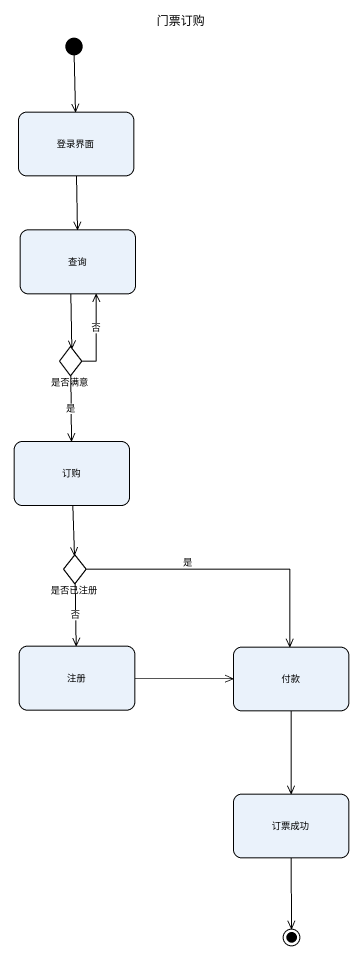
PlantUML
@startuml
title 门票订购
hide empty description
state 登录界面
state 查询
state 是否满意 <<choice>>
state 订购
state 是否已注册 <<choice>>
state 注册
state 付款
state 订票成功
[*] --> 登录界面
登录界面 --> 查询
查询 --> 是否满意
是否满意 -up-> 查询 : 否
是否满意 --> 订购 : 是
订购 --> 是否已注册
是否已注册 --> 注册 : 否
是否已注册 -right-> 付款 : 是
注册 -right-> 付款
付款 --> 订票成功
订票成功 --> [*]
@enduml
